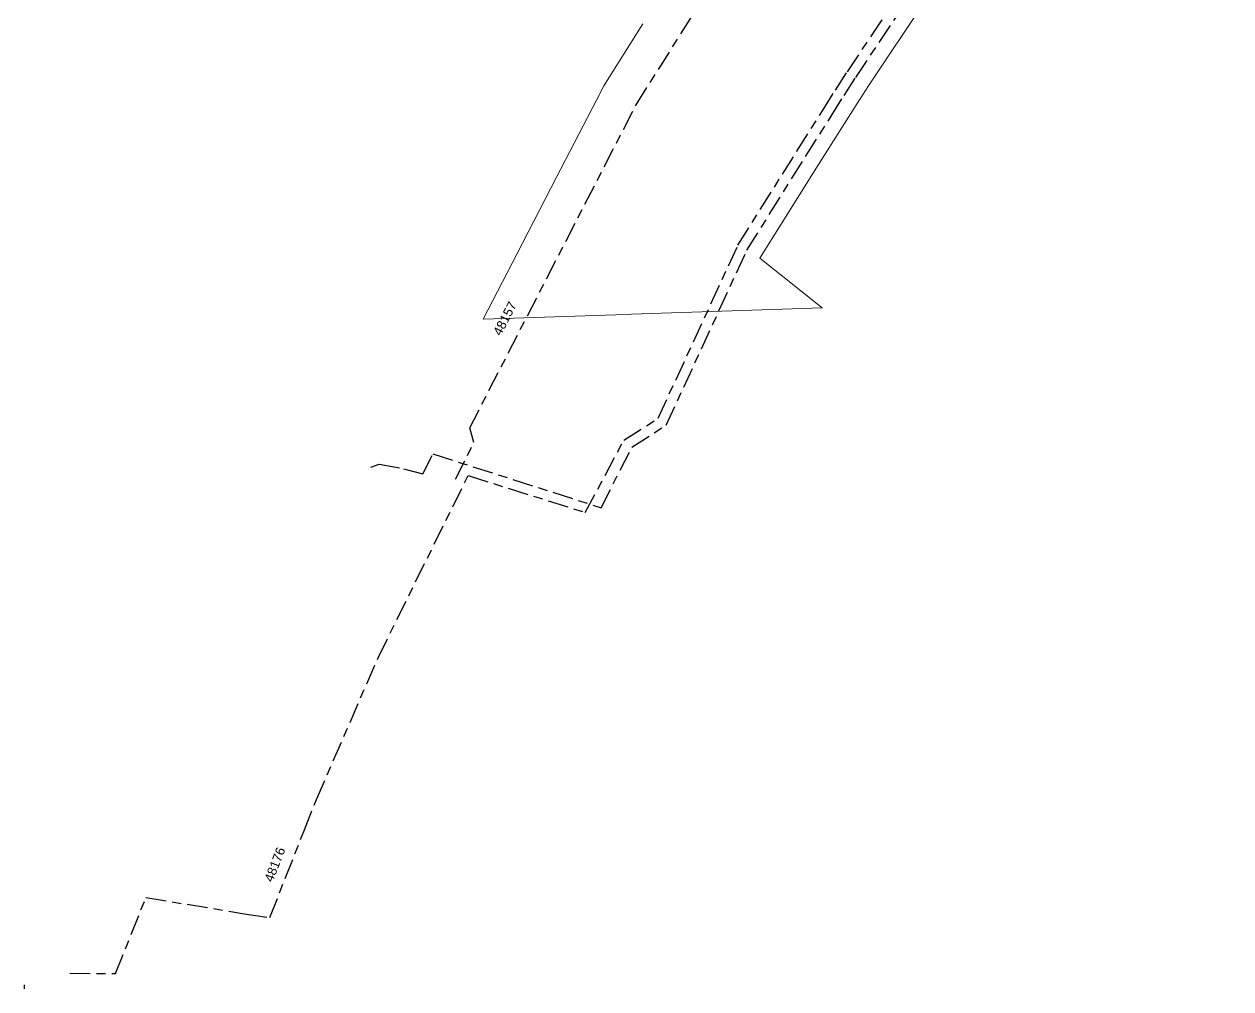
# Model space of a CAD drawing. Header units: metres. Extents: x 300929 to 302247, y 6244220 to 6246836.
# Drawn here: x 301097.3 to 301333, y 6244220 to 6244408.5 of the extents above; entities that cross this region are included whole.
import ezdxf

# ---------------------------------------------------------------- set-up
doc = ezdxf.new("R2010")
doc.units = ezdxf.units.M
doc.linetypes.add('Cable Exist UG', pattern=[8.2, 4, -1.2, 1.8, -1.2])
doc.layers.add('Cadastre Roads_SP_EXT', color=9, linetype='Continuous', lineweight=5)
doc.layers.add('Mains_HV_EXT', color=7, linetype='Continuous')
doc.styles.get("Standard").update_dxf_attribs({"font": 'arial.ttf'})

msp = doc.modelspace()

# ---------------------------------------------------------------- linework, layer by layer
at = {"layer": 'Cadastre Roads_SP_EXT', "linetype": 'Continuous'}
msp.add_lwpolyline([(301218.13, 6244408.61), (301210.52, 6244396.47), (301209.09, 6244393.72), (301201.29, 6244378.67), (301193.5, 6244363.62), (301186.91, 6244350.91), (301212.84, 6244351.77), (301212.84, 6244351.77), (301215.94, 6244351.87), (301253.18, 6244353.1), (301241, 6244362.85), (301252.48, 6244381.11), (301260.44, 6244393.78), (301262.25, 6244396.49), (301273.38, 6244413.14)], dxfattribs=at)
at = {"layer": 'Mains_HV_EXT', "linetype": 'Cable Exist UG'}
for points in [[(301181.55, 6244319.63), (301185.14, 6244326.83), (301185.14, 6244326.83), (301184.31, 6244329.65), (301216.81, 6244392.77), (301242.96, 6244434.25), (301244.86, 6244437.27), (301253.21, 6244450.51), (301256.45, 6244455.67), (301256.45, 6244455.67), (301260.63, 6244462.3), (301294.26, 6244509.25), (301305.48, 6244524.92), (301329.13, 6244556.03), (301333.02, 6244561.9)], [(301106.17, 6244223.08), (301115.13, 6244223.01), (301115.13, 6244223.01), (301121.04, 6244237.89), (301140.7, 6244234.65), (301145.27, 6244233.98), (301152, 6244251.12), (301154.39, 6244257.07), (301166.46, 6244284.85), (301184.01, 6244320.34), (301206.88, 6244313.12), (301206.88, 6244313.12), (301214.44, 6244327.28), (301214.44, 6244327.28), (301221.13, 6244331.56), (301236.72, 6244365.35), (301248.25, 6244383.74), (301253.23, 6244391.61), (301255.77, 6244395.67), (301258.09, 6244399.24), (301268.52, 6244414.81)], [(301165.02, 6244322), (301166.65, 6244322.57), (301171.4, 6244321.67), (301175.16, 6244320.69), (301177.13, 6244324.56), (301209.99, 6244314.05), (301209.99, 6244314.05), (301215.98, 6244325.89), (301222.7, 6244330.19), (301238.48, 6244364.4), (301238.48, 6244364.4), (301249.94, 6244382.68), (301254.92, 6244390.54), (301254.92, 6244390.54), (301257.46, 6244394.6), (301259.75, 6244398.14), (301259.75, 6244398.14), (301270.89, 6244414.78)], [(301097.25, 6244220.84), (301097.25, 6244220.04)]]:
    msp.add_lwpolyline(points, dxfattribs=at)

# ---------------------------------------------------------------- texts
at = {"layer": 'Mains_HV_EXT'}
for s, rotation, p in [('48157', 62.7567, (301190.37, 6244347.51)), ('48157', 62.7567, (301190.37, 6244347.51)), ('48157', 62.7567, (301190.37, 6244347.51)), ('48157', 62.7567, (301190.37, 6244347.51)), ('48157', 62.7567, (301190.37, 6244347.51)), ('48176', 68.5593, (301145.78, 6244240.76)), ('48176', 68.5593, (301145.78, 6244240.76)), ('48176', 68.5593, (301145.78, 6244240.76)), ('48176', 68.5593, (301145.78, 6244240.76)), ('48176', 68.5593, (301145.78, 6244240.76))]:
    msp.add_text(s, height=1.8, rotation=rotation, dxfattribs=at).set_placement(p)

doc.saveas('drawing.dxf')
